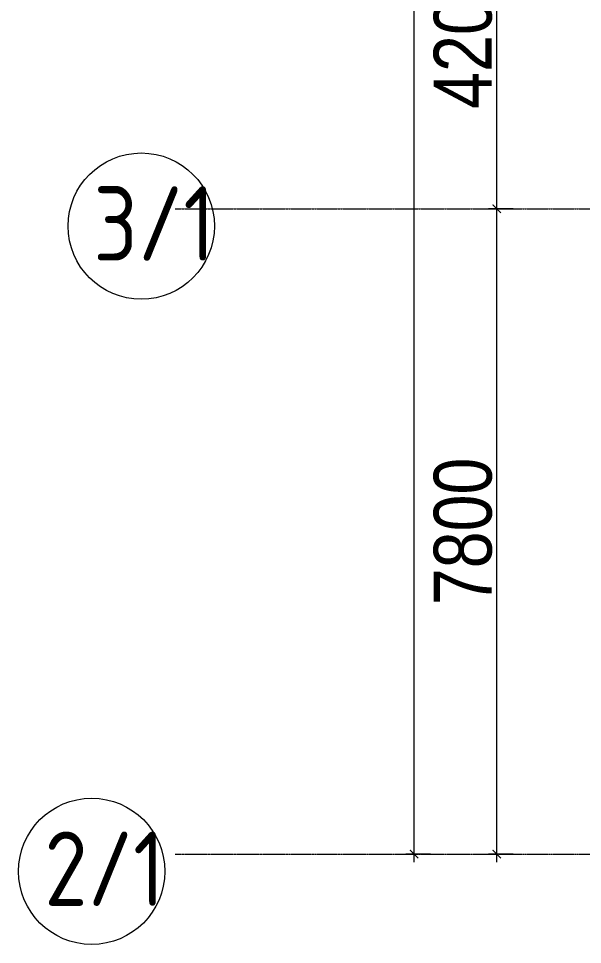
# Model space of a CAD drawing. Header units: millimetres. Extents: x -231292 to 573618, y -153144 to 564035.
# Drawn here: x 1035 to 7854, y -149939 to -138745 of the extents above; entities that cross this region are included whole.
import ezdxf
from ezdxf.enums import TextEntityAlignment as Align

# ---------------------------------------------------------------- set-up
doc = ezdxf.new("R2010")
doc.units = ezdxf.units.MM
doc.linetypes.add('CENTER2', pattern=[28.575, 19.05, -3.175, 3.175, -3.175])
doc.layers.get('0').update_dxf_attribs({"color": 250})
doc.layers.get('Defpoints').update_dxf_attribs({"color": 250})
doc.layers.add('РД_Оси_100', color=250, linetype='Continuous', lineweight=0)
doc.layers.add('РД_Оси_размер', color=250, linetype='Continuous', lineweight=0)
doc.styles.add('style1', font='ARIALN.TTF')
doc.styles.add('ккк', font='isocpeur.ttf', dxfattribs={"width": 0.85, "oblique": 15})
doc.dimstyles.new('Dim100_ареал', dxfattribs={"dimscale": 100, "dimtxt": 2.5, "dimasz": 1, "dimexe": 1, "dimexo": 1, "dimgap": 0.5, "dimtad": 1, "dimzin": 12, "dimdsep": 46, "dimtxsty": 'style1', "dimblk": 'ARCHTICK', "dimcen": 1, "dimdle": 1, "dimclrd": 256, "dimclre": 256, "dimaunit": 1, "dimadec": 0, "dimazin": 3, "dimtfac": 1, "dimtmove": 1, "dimatfit": 3, "dimldrblk": 'OPEN30', "dimfxl": 2, "dimfxlon": 1, "dimtolj": 1, "dimtzin": 0, "dimlwd": 9, "dimlwe": 9, "dimarcsym": 0})

# ---------------------------------------------------------------- blocks, each defined once
blk = doc.blocks.new('A-iden')
at = {"linetype": 'Continuous', "lineweight": 5}
blk.add_circle((-0.729, -4.063), 5.894, dxfattribs=at)
at = {"color": 0, "linetype": 'Continuous', "lineweight": 20, "style": 'ккк', "width": 0.85}
blk.add_attdef('ID', text='', height=6, dxfattribs=at).set_placement((0.314, -3.853), align=Align.MIDDLE_CENTER)
blk = doc.blocks.new('_ArchTick')
at = {"color": 0, "linetype": 'ByBlock', "const_width": 0.15}
blk.add_lwpolyline([(-0.5, -0.5), (0.5, 0.5)], dxfattribs=at)
blk = doc.blocks.new('*D171')
at = {"layer": 'Defpoints', "color": 0, "transparency": 16777216}
for p in [(1193587, 143713), (1194587, 143713), (1194322, 135913)]:
    blk.add_point(p, dxfattribs=at)
at = {"layer": 'РД_Оси_размер', "lineweight": 9, "transparency": 16777216}
for p, q in [((1193587, 135813), (1193587, 143813)), ((1193787, 143713), (1193487, 143713)), ((1193787, 135913), (1193487, 135913))]:
    blk.add_line(p, q, dxfattribs=at)
at = {"layer": 'РД_Оси_размер', "lineweight": 9, "transparency": 16777216, "xscale": 100, "yscale": 100, "zscale": 100}
for p, rotation in [((1193587, 143713), 90), ((1193587, 135913), 270)]:
    blk.add_blockref('_ArchTick', p, dxfattribs=dict(at, rotation=rotation))
at = {"layer": 'РД_Оси_размер', "color": 0, "transparency": 16777216, "insert": (1193180, 139813), "char_height": 700, "attachment_point": 5, "rotation": 90, "style": 'style1'}
blk.add_mtext('\\A1;7800', dxfattribs=at)
blk = doc.blocks.new('_Open30')
at = {"color": 0, "linetype": 'ByBlock', "lineweight": -2}
for p, q in [((-1, 0.27), (0, 0)), ((0, 0), (-1, -0.27)), ((0, 0), (-1, 0))]:
    blk.add_line(p, q, dxfattribs=at)
blk = doc.blocks.new('*D172')
at = {"layer": 'Defpoints', "color": 0, "transparency": 16777216}
for p in [(1193587, 147913), (1194587, 147913), (1194587, 143713)]:
    blk.add_point(p, dxfattribs=at)
at = {"layer": 'РД_Оси_размер', "lineweight": 9, "transparency": 16777216}
for p, q in [((1193587, 143613), (1193587, 148013)), ((1193787, 147913), (1193487, 147913)), ((1193787, 143713), (1193487, 143713))]:
    blk.add_line(p, q, dxfattribs=at)
at = {"layer": 'РД_Оси_размер', "lineweight": 9, "transparency": 16777216, "xscale": 100, "yscale": 100, "zscale": 100}
for p, rotation in [((1193587, 147913), 90), ((1193587, 143713), 270)]:
    blk.add_blockref('_ArchTick', p, dxfattribs=dict(at, rotation=rotation))
at = {"layer": 'РД_Оси_размер', "color": 0, "transparency": 16777216, "insert": (1193180, 145813), "char_height": 700, "attachment_point": 5, "rotation": 90, "style": 'style1'}
blk.add_mtext('\\A1;4200', dxfattribs=at)
blk = doc.blocks.new('*D200')
at = {"layer": 'Defpoints', "color": 0, "transparency": 16777216}
for p in [(1192587, 186313), (1194587, 186313), (1194587, 135913)]:
    blk.add_point(p, dxfattribs=at)
at = {"layer": 'РД_Оси_размер', "lineweight": 9, "transparency": 16777216}
for p, q in [((1192587, 135813), (1192587, 186413)), ((1192787, 186313), (1192487, 186313)), ((1192787, 135913), (1192487, 135913))]:
    blk.add_line(p, q, dxfattribs=at)
at = {"layer": 'РД_Оси_размер', "lineweight": 9, "transparency": 16777216, "xscale": 100, "yscale": 100, "zscale": 100}
for p, rotation in [((1192587, 186313), 90), ((1192587, 135913), 270)]:
    blk.add_blockref('_ArchTick', p, dxfattribs=dict(at, rotation=rotation))
at = {"layer": 'РД_Оси_размер', "color": 0, "transparency": 16777216, "insert": (1192180, 161113), "char_height": 700, "attachment_point": 5, "rotation": 90, "style": 'style1'}
blk.add_mtext('\\A1;50400', dxfattribs=at)
blk = doc.blocks.new('оси_рен')
at = {"layer": 'РД_Оси_100', "color": 251, "linetype": 'CENTER2', "true_color": 0x636466}
for p, q in [((1189697.958, 143713.25), (1225207.916, 143713.25)), ((1189697.958, 135913.25), (1225207.916, 135913.25))]:
    blk.add_line(p, q, dxfattribs=at)
at = {"layer": 'РД_Оси_100', "color": 251, "true_color": 0x636466, "xscale": 150, "yscale": 150, "zscale": 100}
for p, values in [((1189397.958, 144113.25), {'ID': '3/1'}), ((1188797.958, 136313.25), {'ID': '2/1'})]:
    blk.add_blockref('A-iden', p, dxfattribs=at).add_auto_attribs(values)
at = {"layer": 'РД_Оси_размер', "color": 251, "true_color": 0x636466}
for base, p1, p2, picture, middle in [((1192587.313, 186313.25), (1194587.313, 135913.25), (1194587.313, 186313.25), '*D200', (1192179.912, 161113.25)), ((1193587.313, 147913.25), (1194587.313, 143713.25), (1194587.313, 147913.25), '*D172', (1193179.912, 145813.25)), ((1193587.313, 143713.25), (1194322.006, 135913.25), (1194587.313, 143713.25), '*D171', (1193179.912, 139813.25))]:
    dim = blk.add_linear_dim(base=base, p1=p1, p2=p2, angle=90, dimstyle='Dim100_ареал', override={"dimtxt": 7}, dxfattribs=at)
    dim.commit()
    dim.dimension.update_dxf_attribs({"geometry": picture, "text_midpoint": middle})

msp = doc.modelspace()

# ---------------------------------------------------------------- block references
at = {"rotation": 359.999868838025}
msp.add_blockref('оси_рен', (-1186769.82, -284755.728), dxfattribs=at)

doc.saveas('drawing.dxf')
